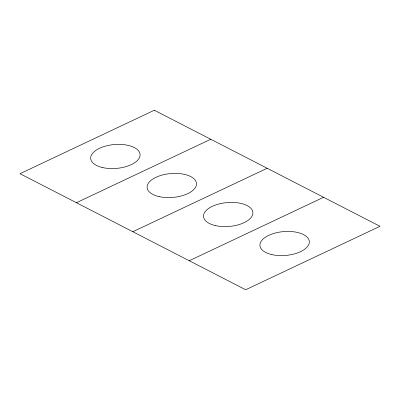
<?xml version="1.0" encoding="UTF-8"?>
<svg xmlns="http://www.w3.org/2000/svg" width="400" height="400" viewBox="0 0 400 400"><rect width="100%" height="100%" fill="white"/><g stroke="black" fill="none" stroke-linecap="round" stroke-linejoin="round"><path stroke-width="0.6" d="M76.415 202.715L210.76 139.26M132.825 231.725L267.175 168.275M189.24 260.74L323.59 197.29M154.345 110.245L20 173.7L245.655 289.755L380 226.3L154.345 110.245M271.94 254.635A24.77 11.97 -4.8 0 0 309.32 242.12A24.77 11.97 -4.8 0 0 272.6 233.81A24.77 11.97 -4.8 0 0 271.94 254.635M215.525 225.62A24.77 11.97 -4.8 0 0 252.905 213.105A24.77 11.97 -4.8 0 0 216.19 204.795A24.77 11.97 -4.8 0 0 215.525 225.62M159.115 196.61A24.77 11.97 -4.8 0 0 196.495 184.09A24.77 11.97 -4.8 0 0 159.775 175.78A24.77 11.97 -4.8 0 0 159.115 196.61M102.7 167.595A24.77 11.97 -4.8 0 0 140.08 155.075A24.77 11.97 -4.8 0 0 103.36 146.765A24.77 11.97 -4.8 0 0 102.7 167.595"/></g></svg>
